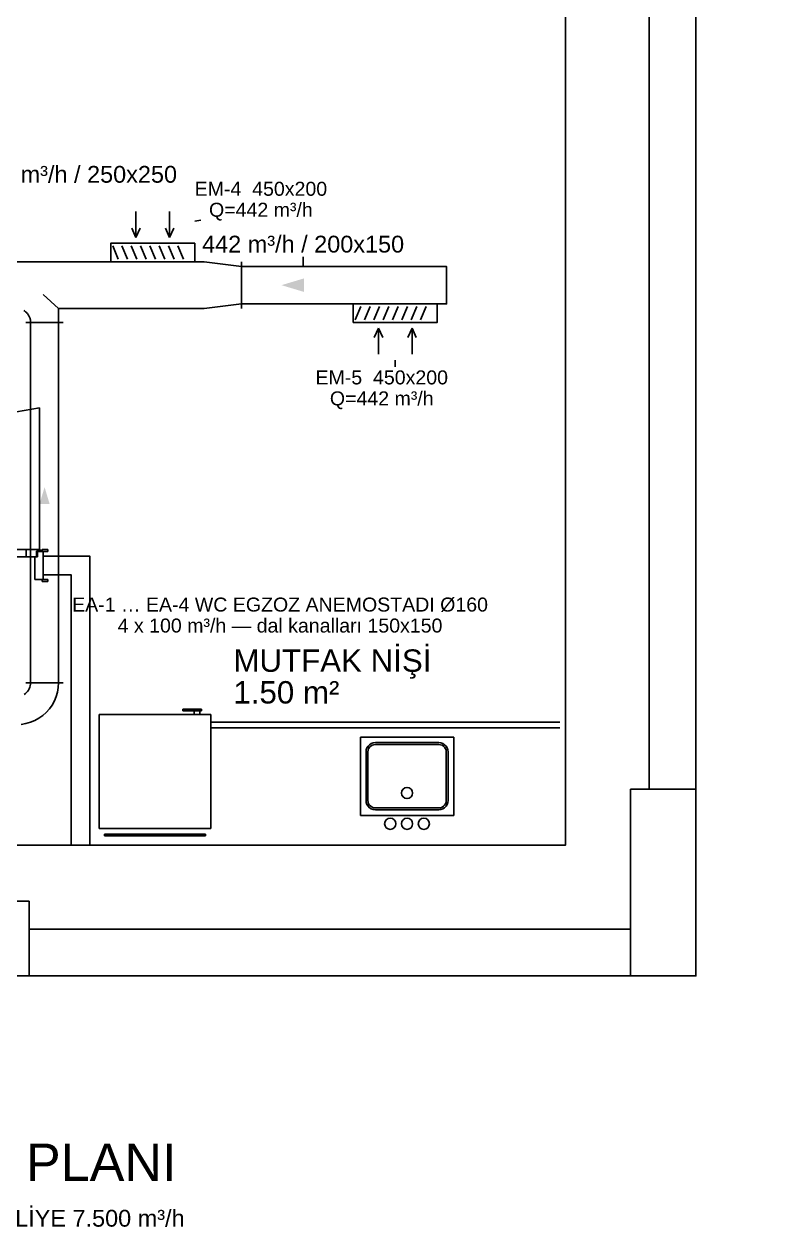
# Model space of a CAD drawing. Header units: centimetres. Extents: x 16951 to 24726, y -35407 to -32234.
# Drawn here: x 24251 to 24656, y -35407 to -34760 of the extents above; entities that cross this region are included whole.
import ezdxf
from ezdxf.enums import TextEntityAlignment as Align

# ---------------------------------------------------------------- set-up
doc = ezdxf.new("R2010")
doc.units = ezdxf.units.CM
for name, color, linetype in [('ROTAS-HAV-BASLIK', 7, 'Continuous'), ('ROTAS-HAV-EGZOZ', 4, 'Continuous'), ('ROTAS-HAV-MENFEZ', 7, 'Continuous'), ('ROTAS-HAV-OK', 7, 'Continuous'), ('ROTAS-HAV-YAZI', 7, 'Continuous'), ('ROTAS-MIMARI', 8, 'Continuous'), ('ROTAS-MIMARI-KOLON', 8, 'Continuous')]:
    doc.layers.add(name, color=color, linetype=linetype)
doc.styles.add('ROTAS', font='arial.ttf')

msp = doc.modelspace()

# ---------------------------------------------------------------- linework, layer by layer
at = {"layer": 'ROTAS-HAV-EGZOZ'}
msp.add_line((24400.6, -34890), (24400.6, -34884.75), dxfattribs=at)
for points in [[(24185.5, -34887.5), (24262, -34887.5), (24320, -34887.5), (24347.5, -34887.5), (24367.5, -34890), (24477.5, -34890), (24477.5, -34910), (24367.5, -34910), (24347.5, -34912.5), (24320, -34912.5), (24269.5, -34912.5), (24269.5, -35113), (24269.36, -35115.52), (24268.94, -35118.01), (24268.24, -35120.43), (24267.27, -35122.76), (24266.05, -35124.97), (24264.59, -35127.03), (24262.91, -35128.91), (24261.03, -35130.59), (24258.97, -35132.05), (24256.76, -35133.27), (24254.43, -35134.24), (24252.01, -35134.94), (24249.52, -35135.36)], [(24367.5, -34887.5), (24367.5, -34912.5)], [(24269.5, -34912.5), (24261.25, -34905)], [(24250.99, -35119.35), (24251.68, -35118.86), (24252.3, -35118.3), (24252.86, -35117.68), (24253.35, -35116.99), (24253.76, -35116.25), (24254.08, -35115.48), (24254.31, -35114.67), (24254.45, -35113.84), (24254.5, -35113), (24254.5, -34920), (24254.49, -34919.63), (24254.46, -34919.26), (24254.42, -34918.9), (24254.36, -34918.54), (24254.28, -34918.18), (24254.18, -34917.82), (24254.06, -34917.47), (24253.93, -34917.13), (24253.78, -34916.79), (24253.61, -34916.46), (24253.43, -34916.14), (24253.24, -34915.83), (24253.02, -34915.53), (24252.8, -34915.24), (24252.56, -34914.96), (24252.3, -34914.7), (24252.04, -34914.44), (24251.76, -34914.2), (24251.47, -34913.98), (24251.17, -34913.76), (24250.86, -34913.57)], [(24272, -34920), (24252, -34920)], [(24272, -35113), (24252, -35113)]]:
    msp.add_lwpolyline(points, dxfattribs=at)
at = {"layer": 'ROTAS-HAV-MENFEZ'}
for p, q in [((24311, -34860.5), (24311, -34874.5)), ((24329, -34860.5), (24329, -34874.5)), ((24311, -34874.5), (24308.75, -34869.5)), ((24311, -34874.5), (24313.25, -34869.5)), ((24329, -34874.5), (24326.75, -34869.5)), ((24329, -34874.5), (24331.25, -34869.5)), ((24301.5, -34886), (24298.5, -34879)), ((24306.5, -34886), (24303.5, -34879)), ((24311.5, -34886), (24308.5, -34879)), ((24316.5, -34886), (24313.5, -34879)), ((24321.5, -34886), (24318.5, -34879)), ((24326.5, -34886), (24323.5, -34879)), ((24331.5, -34886), (24328.5, -34879)), ((24336.5, -34886), (24333.5, -34879)), ((24431.5, -34911.5), (24428.5, -34918.5)), ((24436.5, -34911.5), (24433.5, -34918.5)), ((24441.5, -34911.5), (24438.5, -34918.5)), ((24446.5, -34911.5), (24443.5, -34918.5)), ((24451.5, -34911.5), (24448.5, -34918.5)), ((24456.5, -34911.5), (24453.5, -34918.5)), ((24461.5, -34911.5), (24458.5, -34918.5)), ((24466.5, -34911.5), (24463.5, -34918.5)), ((24441, -34923), (24438.75, -34928)), ((24441, -34937), (24441, -34923)), ((24441, -34923), (24443.25, -34928)), ((24459, -34923), (24456.75, -34928)), ((24459, -34937), (24459, -34923)), ((24459, -34923), (24461.25, -34928))]:
    msp.add_line(p, q, dxfattribs=at)
for points in [[(24297.5, -34887.5), (24297.5, -34877.5), (24342.5, -34877.5), (24342.5, -34887.5)], [(24427.5, -34910), (24427.5, -34920), (24472.5, -34920), (24472.5, -34910)]]:
    msp.add_lwpolyline(points, dxfattribs=at)
at = {"layer": 'ROTAS-HAV-OK'}
for points in [[(24389, -34900), (24401, -34903.6), (24401, -34896.4)], [(24262, -35008.25), (24259.3, -35017.25), (24264.7, -35017.25)]]:
    msp.add_solid(points, dxfattribs=at)
at = {"layer": 'ROTAS-HAV-YAZI'}
for p, q in [((24342.6, -34865.74), (24345.73, -34865.22)), ((24450, -34940.1), (24450, -34943.8))]:
    msp.add_line(p, q, dxfattribs=at)
at = {"layer": 'ROTAS-MIMARI'}
for p, q in [((24259.19, -34965.64), (24259.19, -35041.63)), ((24183.2, -35041.63), (24259.19, -35041.63)), ((24252.05, -35041.63), (24252.05, -35045.5)), ((24259.19, -35042.63), (24259.19, -35041.63)), ((24260.62, -35041.65), (24263.69, -35041.65)), ((24260.62, -35042.63), (24260.62, -35041.65)), ((24263.69, -35041.65), (24263.69, -35042.63)), ((24257.68, -35045.5), (24184.71, -35045.5)), ((24258.19, -35045.63), (24256.69, -35045.63)), ((24256.69, -35045.63), (24256.69, -35057.63)), ((24257.68, -35042.58), (24259.19, -35042.58)), ((24257.68, -35045.5), (24257.68, -35042.58)), ((24258.19, -35042.63), (24258.19, -35045.63)), ((24261.19, -35042.63), (24258.19, -35042.63)), ((24263.69, -35042.63), (24260.62, -35042.63)), ((24261.19, -35042.63), (24261.19, -35057.63)), ((24256.69, -35057.63), (24261.19, -35057.63)), ((24260.62, -35057.63), (24260.62, -35058.78)), ((24263.74, -35057.63), (24260.62, -35057.63)), ((24260.62, -35058.78), (24263.74, -35058.78)), ((24263.74, -35058.78), (24263.74, -35057.63)), ((24291.19, -35130.13), (24291.19, -35191.13)), ((24351.19, -35130.13), (24291.19, -35130.13)), ((24336.19, -35127.13), (24346.19, -35127.13)), ((24336.19, -35128.13), (24336.19, -35127.13)), ((24346.19, -35128.13), (24336.19, -35128.13)), ((24342.19, -35130.13), (24342.19, -35128.13)), ((24345.19, -35130.13), (24345.19, -35128.13)), ((24346.19, -35127.13), (24346.19, -35128.13)), ((24351.19, -35191.13), (24351.19, -35130.13)), ((24351.19, -35134.13), (24538.19, -35134.13)), ((24431.32, -35142.13), (24431.32, -35184.13)), ((24481.32, -35142.13), (24431.32, -35142.13)), ((24473.32, -35145.13), (24439.32, -35145.13)), ((24481.32, -35142.13), (24481.32, -35184.13)), ((24434.32, -35150.13), (24434.32, -35176.13)), ((24435.32, -35150.13), (24435.32, -35176.13)), ((24473.32, -35146.13), (24439.32, -35146.13)), ((24477.32, -35150.13), (24477.32, -35176.13)), ((24478.32, -35150.13), (24478.32, -35176.13)), ((24431.32, -35184.13), (24481.32, -35184.13)), ((24439.32, -35180.13), (24473.32, -35180.13)), ((24439.32, -35181.13), (24473.32, -35181.13)), ((24291.19, -35191.13), (24351.19, -35191.13)), ((24294.19, -35194.13), (24348.19, -35194.13)), ((24294.19, -35195.13), (24294.19, -35194.13)), ((24348.19, -35195.13), (24294.19, -35195.13)), ((24348.19, -35194.13), (24348.19, -35195.13))]:
    msp.add_line(p, q, dxfattribs=at)
for points in [[(23926.19, -34460.13), (23841.19, -34460.13), (23841.19, -35200.13), (24541.19, -35200.13), (24541.19, -34535.13), (24656.19, -34535.13), (24656.19, -33010.13), (24326.19, -33010.13), (24326.19, -32965.13), (24161.19, -32965.13), (24161.19, -32775.13), (24286.19, -32775.13), (24286.19, -32350.13), (23676.19, -32350.13), (23676.19, -33010.13), (23306.19, -33010.13), (23306.19, -33740.13), (23926.19, -33740.13), (23926.19, -34460.13)], [(24586.19, -35170.13), (24586.19, -34605.13)], [(24586.19, -35170.13), (24586.19, -34605.13)], [(24611.19, -35170.13), (24611.19, -34605.13)], [(24183.2, -35041.63), (24186.16, -35025.21), (24192.36, -35009.72), (24201.55, -34995.8), (24213.35, -34984), (24227.28, -34974.81), (24242.77, -34968.61), (24259.19, -34965.64)], [(24260.12, -35042.05), (24259.51, -35042.05), (24260.12, -35042.05)], [(24261.19, -35045.13), (24286.19, -35045.13), (24286.19, -35200.13)], [(24261.19, -35055.13), (24261.19, -35045.13)], [(24261.19, -35055.13), (24276.19, -35055.13), (24276.19, -35200.13)], [(24351.19, -35137.13), (24538.19, -35137.13)], [(24439.32, -35145.13), (24438.21, -35145.26), (24437.15, -35145.63), (24436.2, -35146.22), (24435.41, -35147.02), (24434.81, -35147.96), (24434.44, -35149.02), (24434.32, -35150.13)], [(24478.32, -35150.13), (24478.19, -35149.02), (24477.82, -35147.96), (24477.23, -35147.02), (24476.44, -35146.22), (24475.49, -35145.63), (24474.43, -35145.26), (24473.32, -35145.13)], [(24439.32, -35146.13), (24438.43, -35146.23), (24437.58, -35146.53), (24436.83, -35147.01), (24436.19, -35147.64), (24435.72, -35148.4), (24435.42, -35149.24), (24435.32, -35150.13)], [(24477.32, -35150.13), (24477.22, -35149.24), (24476.92, -35148.4), (24476.45, -35147.64), (24475.81, -35147.01), (24475.06, -35146.53), (24474.21, -35146.23), (24473.32, -35146.13)], [(24434.32, -35176.13), (24434.44, -35177.25), (24434.81, -35178.3), (24435.41, -35179.25), (24436.2, -35180.04), (24437.15, -35180.64), (24438.21, -35181.01), (24439.32, -35181.13)], [(24435.32, -35176.13), (24435.42, -35177.02), (24435.72, -35177.87), (24436.19, -35178.63), (24436.83, -35179.26), (24437.58, -35179.74), (24438.43, -35180.03), (24439.32, -35180.13)], [(24473.32, -35180.13), (24474.21, -35180.03), (24475.06, -35179.74), (24475.81, -35179.26), (24476.45, -35178.63), (24476.92, -35177.87), (24477.22, -35177.02), (24477.32, -35176.13)], [(24473.32, -35181.13), (24474.43, -35181.01), (24475.49, -35180.64), (24476.44, -35180.04), (24477.23, -35179.25), (24477.82, -35178.3), (24478.19, -35177.25), (24478.32, -35176.13)], [(24576.19, -35245.13), (24253.69, -35245.13)], [(24576.19, -35270.13), (24253.69, -35270.13)]]:
    msp.add_lwpolyline(points, dxfattribs=at)
for centre in [(24456.32, -35172.13), (24447.32, -35188.63), (24456.32, -35188.63), (24465.32, -35188.63)]:
    msp.add_circle(centre, 3, dxfattribs=at)
at = {"layer": 'ROTAS-MIMARI-KOLON'}
for points in [[(24586.19, -34605.13), (24586.19, -35170.13)], [(24611.19, -34605.13), (24611.19, -35170.13)], [(24611.19, -35170.13), (24576.19, -35170.13), (24576.19, -35270.13), (24611.19, -35270.13), (24611.19, -35170.13)], [(24253.69, -35230.13), (24173.69, -35230.13), (24173.69, -35270.13), (24253.69, -35270.13), (24253.69, -35230.13)], [(24576.19, -35245.13), (24253.69, -35245.13)], [(24576.19, -35270.13), (24253.69, -35270.13)]]:
    msp.add_lwpolyline(points, dxfattribs=at)

# ---------------------------------------------------------------- texts
at = {"layer": 'ROTAS-HAV-BASLIK', "style": 'ROTAS'}
for s, height, p in [('A BLOK BODRUM KAT SIĞINAK HAVALANDIRMA PLANI', 20, (23600, -35370)), ('ÖLÇEK 1/50 — SIĞINAK NET ALANI 235,04 m²  —  TAZE HAVA 2.900 m³/h  /  EGZOZ 2.610 m³/h  /  DUMAN TAHLİYE 7.500 m³/h', 9, (23600, -35400))]:
    msp.add_text(s, height=height, dxfattribs=at).set_placement(p, align=Align.MIDDLE_LEFT)
at = {"layer": 'ROTAS-HAV-EGZOZ', "style": 'ROTAS'}
for s, p in [('984 m³/h / 250x250', (24278.84, -34840.6)), ('442 m³/h / 200x150', (24400.6, -34878))]:
    msp.add_text(s, height=9, dxfattribs=at).set_placement(p, align=Align.MIDDLE_CENTER)
at = {"layer": 'ROTAS-HAV-YAZI', "style": 'ROTAS'}
for s, p in [('EM-4  450x200', (24377.96, -34848.35)), ('Q=442 m³/h', (24377.96, -34859.6)), ('EM-5  450x200', (24442.75, -34949.42)), ('Q=442 m³/h', (24442.75, -34960.67)), ('EA-1 … EA-4 WC EGZOZ ANEMOSTADI Ø160', (24388.23, -35071.14)), ('4 x 100 m³/h — dal kanalları 150x150', (24388.23, -35082.39))]:
    msp.add_text(s, height=7.5, dxfattribs=at).set_placement(p, align=Align.MIDDLE_CENTER)
at = {"layer": 'ROTAS-MIMARI', "style": 'ROTAS'}
for s, p in [('MUTFAK NİŞİ', (24363.22, -35107.19)), ('1.50 m²', (24363.22, -35124.17))]:
    msp.add_text(s, height=12, dxfattribs=at).set_placement(p)

doc.saveas('drawing.dxf')
